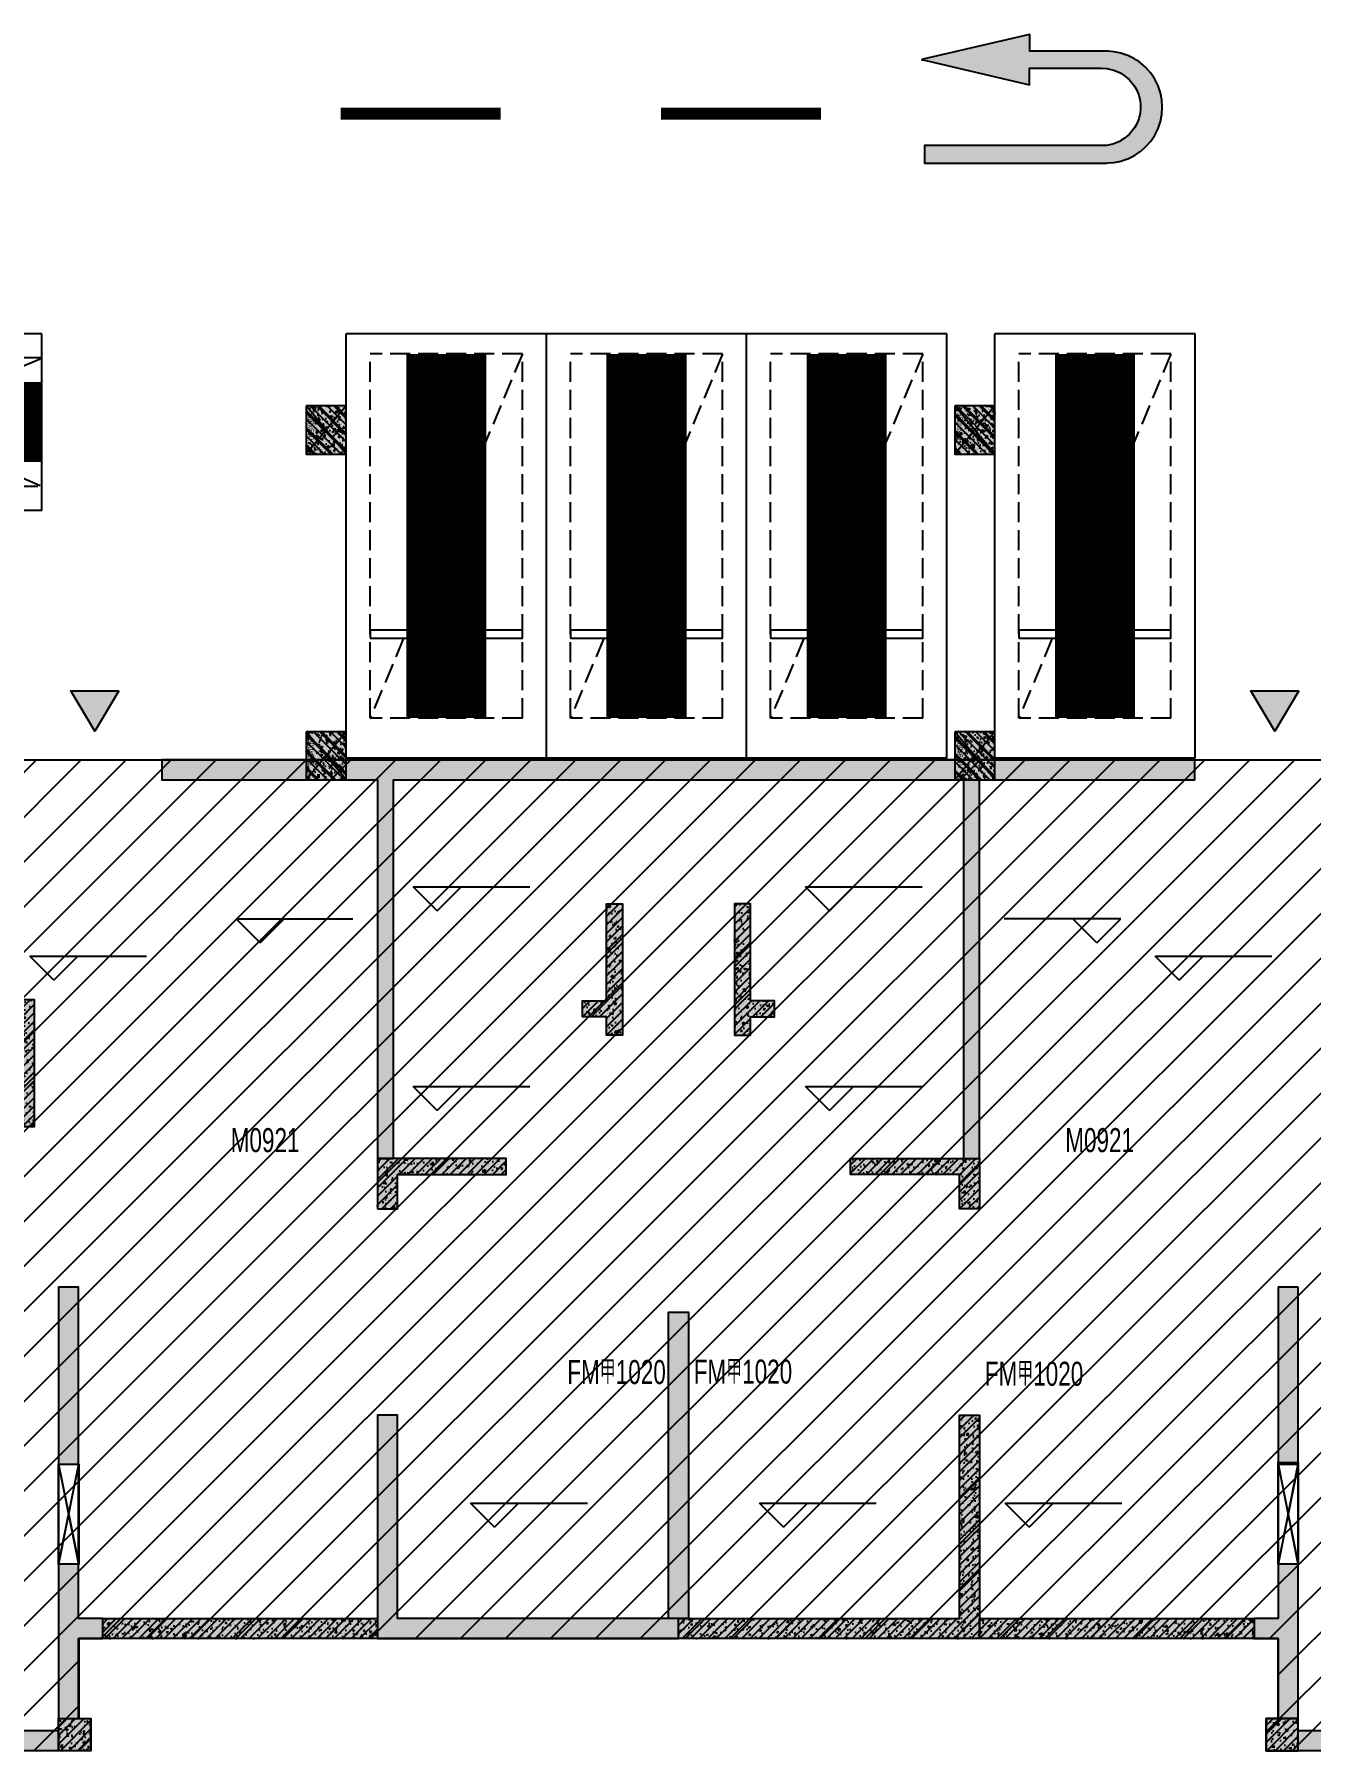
# Model space of a CAD drawing. Extents: x -1338203 to 1886333, y -783476 to 1038610.
# Drawn here: x 847213 to 863151, y 64349 to 85792 of the extents above; entities that cross this region are included whole.
import ezdxf
from ezdxf.enums import TextEntityAlignment as Align

# ---------------------------------------------------------------- set-up
doc = ezdxf.new("R2010")
doc.units = 0
doc.header["$LTSCALE"] = 1000
doc.header["$MEASUREMENT"] = 0
for name, pattern in [('A-001-平面B2$0$__DASH', [0.35, 0.25, -0.1]), ('A-02-平面B1$0$DASH', [0.35, 0.25, -0.1]), ('DASH', [0.35, 0.25, -0.1])]:
    doc.linetypes.add(name, pattern=pattern)
for name, color, linetype, plot in [('A-001-主楼组合参照B1$0$0A-X-AREA', 6, 'Continuous', False), ('A-02-平面B1$0$A01-125-交通核文字编号B2$0$AAD-A-MARK', 6, 'Continuous', False), ('S001南区墙柱$0$S001-墙柱B1_1$0$0S-A-TIPS', 10, 'Continuous', False)]:
    doc.layers.add(name, color=color, linetype=linetype, plot=plot)
for name, color, linetype in [('A-001-车位参照B1$0$A-001-车位参照B1$0$0A-P-PKNG-CAR(A)', 43, 'Continuous'), ('A-001-车位参照B1$0$A-001-车位参照B1$0$0A-P-PKNG-CAR(B)', 21, 'Continuous'), ('A-02-平面B1$0$0A-A-SYMB-DOOR', 135, 'Continuous'), ('A-02-平面B1$0$0A-A-SYMB-ELEV', 150, 'Continuous'), ('A-02-平面B1$0$0A-A-SYMB-NAME', 13, 'Continuous'), ('A-02-平面B1$0$0A-O-HOLE', 52, 'Continuous'), ('A-02-平面B1$0$A01-125-交通核文字编号B2$0$0A-A-SYMB-ELEV', 150, 'Continuous'), ('A-FIRE', 7, 'Continuous'), ('p-a-mini', 150, 'Continuous'), ('p-a-regular', 5, 'Continuous'), ('S-02-墙柱B1_1(QB)$0$0S-CC-LINE', 52, 'Continuous'), ('S-02-墙柱B1_1(QB)$0$0S-CW-HATCH', 251, 'Continuous'), ('S-02-墙柱B1_1(QB)$0$0S-CW-HATCH-UP', 251, 'Continuous'), ('S-02-墙柱B1_1(QB)$0$0S-CW-LINE', 72, 'Continuous'), ('S-02-墙柱B1_1(QB)$0$0S-S-HOLE', 55, 'Continuous'), ('S001南区墙柱$0$0S-CW-HATCH', 251, 'Continuous'), ('S001南区墙柱$0$0S-CW-HATCH-UP', 251, 'Continuous'), ('S001南区墙柱$0$S001-墙柱B1_1$0$0S-CC-LINE', 52, 'Continuous'), ('S001南区墙柱$0$S001-墙柱B1_1$0$0S-CW-HATCH-UP', 251, 'Continuous'), ('中心线', 42, 'Continuous'), ('地面指向箭头', 7, 'Continuous')]:
    doc.layers.add(name, color=color, linetype=linetype)
doc.styles.add('A-02-平面B1$0$AAD-TXT', font='aad-txt.shx', dxfattribs={"width": 0.7, "bigfont": 'aad-hztxt.shx'})
doc.styles.add('S001南区墙柱$0$S001-墙柱B1_1$0$AAD-S', font='aad-s.shx', dxfattribs={"width": 0.7, "bigfont": 'aad-hztxt.shx'})
pattern_1 = [(45, (0, 0), (-53.033, 53.033), []), (50, (0, 0), (215.178, -18.8256), [22.5, -247.5]), (355, (0, 0), (-41.6254, 225.6576), [18, -198]), (100.4514, (17.93, -1.57), (173.5528, 206.8319), [19.122, -210.3426]), (46.1842, (0, 60), (320.1723, -49.6557), [33.75, -371.25]), (96.6356, (26.68, 55.86), (280.399, 292.2354), [28.683, -315.514]), (351.1842, (0, 60), (280.3986, 292.2356), [27, -297]), (21, (30, 45), (179.0721, -120.7857), [22.5, -247.5]), (326, (30, 45), (72.9946, 217.545), [18, -198]), (71.4514, (44.92, 34.93), (252.0668, 96.7591), [19.122, -210.3426]), (37.5, (0, 0), (3.64796, 99.86816), [0, -195.6, 0, -201, 0, -198.75]), (7.5, (0, 0), (78.92086, 118.3235), [0, -114.6, 0, -191.1, 0, -75.75]), (327.5, (-66.9, 0), (160.14673, -6.76646), [0, -75, 0, -234, 0, -310.5]), (317.5, (-96.9, 0), (174.95585, 30.0315), [0, -97.5, 0, -155.4, 0, -220.5])]
pattern_2 = [(45, (0, 0), (-53.033, 53.033), []), (50, (0, 0), (215.178, -18.8256), [22.5, -247.5]), (355, (0, 0), (-41.6254, 225.6576), [18, -198]), (100.4514, (17.93, -1.57), (173.5528, 206.8319), [19.122, -210.3426]), (46.1842, (0, 60), (320.1723, -49.6557), [33.75, -371.25]), (96.6356, (26.68, 55.86), (280.399, 292.2354), [28.683, -315.514]), (351.1842, (0, 60), (280.3986, 292.2356), [27, -297]), (21, (30, 45), (179.0721, -120.7857), [22.5, -247.5]), (326, (30, 45), (72.9946, 217.545), [18, -198]), (71.4514, (44.92, 34.93), (252.0668, 96.7591), [19.122, -210.3426]), (37.5, (0, 0), (3.64796, 99.86816), [0, -195.6, 0, -201, 0, -198.75]), (7.5, (0, 0), (78.92086, 118.3235), [0, -114.6, 0, -191.1, 0, -75.75]), (327.5, (-66.9, 0), (160.14673, -6.76646), [0, -75, 0, -234, 0, -310.5]), (317.5, (-96.9, 0), (174.95585, 30.0315), [0, -97.5, 0, -155.4, 0, -220.5])]

# ---------------------------------------------------------------- blocks, each defined once
blk = doc.blocks.new('S-02-墙柱B1_1(QB)')
at = {"layer": 'S-02-墙柱B1_1(QB)$0$0S-CW-HATCH'}
h = blk.add_hatch(color=256, dxfattribs=at)
h.dxf.hatch_style = 1
h.paths.add_polyline_path([(14410, 3710), (14210, 3710), (14210, 3710), (14410, 3710)], flags=17)
h.paths.add_polyline_path([(6890, 3710), (7090, 3710), (7090, 8440), (14210, 8440), (14210, 3710), (14410, 3710), (14410, 8440), (17100, 8440), (17100, 8690), (4200, 8690), (4200, 8440), (6890, 8440)])
h.paths.add_polyline_path([(7090, 3710), (6890, 3710), (6890, 3710), (7090, 3710)], flags=17)
h = blk.add_hatch(color=256, dxfattribs=at)
h.dxf.hatch_style = 1
h.paths.add_polyline_path([(9750, 5680), (9750, 6890), (9950, 6890), (9950, 5250), (9750, 5250), (9750, 5480), (9450, 5480), (9450, 5680)])
h = blk.add_hatch(color=256, dxfattribs=at)
h.dxf.hatch_style = 1
h.paths.add_polyline_path([(11550, 5680), (11550, 6890), (11350, 6890), (11350, 5250), (11550, 5250), (11550, 5480), (11850, 5480), (11850, 5680)])
h = blk.add_hatch(color=256, dxfattribs=at)
h.dxf.hatch_style = 1
h.paths.add_polyline_path([(2410, 4310), (1260, 4310), (1260, 4110), (1450, 4110), (2610, 4110), (2610, 5690), (1710, 5690), (1710, 5490), (2410, 5490)])
h = blk.add_hatch(color=256, dxfattribs=at)
h.dxf.hatch_style = 1
h.paths.add_polyline_path([(6890, 3080), (7140, 3080), (7140, 3510), (8500, 3510), (8500, 3710), (6890, 3710)])
h = blk.add_hatch(color=256, dxfattribs=at)
h.dxf.hatch_style = 1
h.paths.add_polyline_path([(14410, 3080), (14160, 3080), (14160, 3510), (12800, 3510), (12800, 3710), (14410, 3710)])
h = blk.add_hatch(color=256, dxfattribs=at)
h.dxf.hatch_style = 1
h.paths.add_polyline_path([(10775, -2040), (10525, -2040), (10525, 1790), (10775, 1790)])
h.paths.add_polyline_path([(10650, -2290), (10650, -2040), (7140, -2040), (7140, 500), (6890, 500), (6890, -2290)])
h.paths.add_polyline_path([(2910, -110), (3160, -110), (3160, 2100), (2910, 2100)])
h.paths.add_polyline_path([(3160, -1360), (2910, -1360), (2910, -3290), (3160, -3290), (3160, -2290), (3400, -2290), (3400, -2040), (3160, -2040)])
h = blk.add_hatch(color=256, dxfattribs=at)
h.dxf.hatch_style = 1
h.paths.add_polyline_path([(18140, -110), (18390, -110), (18390, 2100), (18140, 2100)])
h.paths.add_polyline_path([(18390, -1360), (18140, -1360), (18140, -2040), (17900, -2040), (17900, -2290), (18140, -2290), (18140, -3290), (18390, -3290)])
h = blk.add_hatch(color=256, dxfattribs=at)
h.dxf.hatch_style = 1
h.paths.add_polyline_path([(14410, -2290), (10650, -2290), (10650, -2040), (14160, -2040), (14160, 500), (14410, 500)])
h = blk.add_hatch(color=256, dxfattribs=at)
h.dxf.hatch_style = 1
h.paths.add_polyline_path([(3460, -2040), (6890, -2040), (6890, -2290), (3460, -2290)])
h = blk.add_hatch(color=256, dxfattribs=at)
h.dxf.hatch_style = 1
h.paths.add_polyline_path([(14410, -2040), (17840, -2040), (17840, -2290), (14410, -2290)])
h = blk.add_hatch(color=256, dxfattribs=at)
h.dxf.hatch_style = 1
h.paths.add_polyline_path([(2910, -3290), (3310, -3290), (3310, -3690), (2910, -3690)])
h = blk.add_hatch(color=256, dxfattribs=at)
h.dxf.hatch_style = 1
h.paths.add_polyline_path([(18390, -3290), (17990, -3290), (17990, -3690), (18390, -3690)])
h = blk.add_hatch(color=256, dxfattribs=at)
h.dxf.hatch_style = 1
h.paths.add_polyline_path([(-2910, -3440), (2910, -3440), (2910, -3690), (-2910, -3690)])
h = blk.add_hatch(color=256, dxfattribs=at)
h.dxf.hatch_style = 1
h.paths.add_polyline_path([(18390, -3440), (24210, -3440), (24210, -3690), (18390, -3690)])
at = {"layer": 'S-02-墙柱B1_1(QB)$0$0S-CW-HATCH-UP'}
h = blk.add_hatch(dxfattribs=at)
h.set_pattern_fill('钢筋混凝土', color=256, scale=30)
h.set_pattern_definition(pattern_1)
h.paths.add_polyline_path([(14410, 3710), (14210, 3710), (14210, 3710), (14410, 3710)], flags=17)
h.paths.add_polyline_path([(6890, 3710), (7090, 3710), (7090, 8440), (14210, 8440), (14210, 3710), (14410, 3710), (14410, 8440), (17100, 8440), (17100, 8690), (4200, 8690), (4200, 8440), (6890, 8440)])
h.paths.add_polyline_path([(7090, 3710), (6890, 3710), (6890, 3710), (7090, 3710)], flags=17)
h = blk.add_hatch(dxfattribs=at)
h.set_pattern_fill('钢筋混凝土', color=256, scale=30)
h.set_pattern_definition(pattern_1)
h.paths.add_polyline_path([(9750, 5680), (9750, 6890), (9950, 6890), (9950, 5250), (9750, 5250), (9750, 5480), (9450, 5480), (9450, 5680)])
h = blk.add_hatch(dxfattribs=at)
h.set_pattern_fill('钢筋混凝土', color=256, scale=30)
h.set_pattern_definition(pattern_1)
h.paths.add_polyline_path([(11550, 5680), (11550, 6890), (11350, 6890), (11350, 5250), (11550, 5250), (11550, 5480), (11850, 5480), (11850, 5680)])
h = blk.add_hatch(dxfattribs=at)
h.set_pattern_fill('钢筋混凝土', color=256, scale=30)
h.set_pattern_definition(pattern_1)
h.paths.add_polyline_path([(2410, 4310), (1260, 4310), (1260, 4110), (1450, 4110), (2610, 4110), (2610, 5690), (1710, 5690), (1710, 5490), (2410, 5490)])
h = blk.add_hatch(dxfattribs=at)
h.set_pattern_fill('钢筋混凝土', color=256, scale=30)
h.set_pattern_definition(pattern_1)
h.paths.add_polyline_path([(6890, 3080), (7140, 3080), (7140, 3510), (8500, 3510), (8500, 3710), (6890, 3710)])
h = blk.add_hatch(dxfattribs=at)
h.set_pattern_fill('钢筋混凝土', color=256, scale=30)
h.set_pattern_definition(pattern_1)
h.paths.add_polyline_path([(14410, 3080), (14160, 3080), (14160, 3510), (12800, 3510), (12800, 3710), (14410, 3710)])
h = blk.add_hatch(dxfattribs=at)
h.set_pattern_fill('钢筋混凝土', color=256, scale=30)
h.set_pattern_definition(pattern_1)
h.paths.add_polyline_path([(10775, -2040), (10525, -2040), (10525, 1790), (10775, 1790)])
h.paths.add_polyline_path([(10650, -2290), (10650, -2040), (7140, -2040), (7140, 500), (6890, 500), (6890, -2290)])
h.paths.add_polyline_path([(2910, -110), (3160, -110), (3160, 2100), (2910, 2100)])
h.paths.add_polyline_path([(3160, -1360), (2910, -1360), (2910, -3290), (3160, -3290), (3160, -2290), (3460, -2290), (3460, -2040), (3160, -2040)])
h = blk.add_hatch(dxfattribs=at)
h.set_pattern_fill('钢筋混凝土', color=256, scale=30)
h.set_pattern_definition(pattern_1)
h.paths.add_polyline_path([(18140, -110), (18390, -110), (18390, 2100), (18140, 2100)])
h.paths.add_polyline_path([(18390, -1360), (18140, -1360), (18140, -2040), (17840, -2040), (17840, -2290), (18140, -2290), (18140, -3290), (18390, -3290)])
h = blk.add_hatch(dxfattribs=at)
h.set_pattern_fill('钢筋混凝土', color=256, scale=30)
h.set_pattern_definition(pattern_1)
h.paths.add_polyline_path([(14410, -2290), (10650, -2290), (10650, -2040), (14160, -2040), (14160, 500), (14410, 500)])
h = blk.add_hatch(dxfattribs=at)
h.set_pattern_fill('钢筋混凝土', color=256, scale=30)
h.set_pattern_definition(pattern_2)
h.paths.add_polyline_path([(3460, -2040), (6890, -2040), (6890, -2290), (3460, -2290)])
h = blk.add_hatch(dxfattribs=at)
h.set_pattern_fill('钢筋混凝土', color=256, scale=30)
h.set_pattern_definition(pattern_2)
h.paths.add_polyline_path([(14410, -2040), (17840, -2040), (17840, -2290), (14410, -2290)])
h = blk.add_hatch(dxfattribs=at)
h.set_pattern_fill('钢筋混凝土', color=256, scale=30)
h.set_pattern_definition([(45, (0, 0), (-53.033, 53.033), []), (50, (0, 0), (215.178, -18.8256), [22.5, -247.5]), (355, (0, 0), (-41.625, 225.658), [18, -198]), (100.4514, (17.93, -1.57), (173.553, 206.832), [19.122, -210.343]), (46.184, (0, 60), (320.172, -49.656), [33.75, -371.25]), (96.6356, (26.68, 55.86), (280.399, 292.235), [28.683, -315.514]), (351.184, (0, 60), (280.399, 292.236), [27, -297]), (21, (30, 45), (179.072, -120.7857), [22.5, -247.5]), (326, (30, 45), (72.995, 217.545), [18, -198]), (71.4514, (44.92, 34.93), (252.067, 96.759), [19.122, -210.343]), (37.5, (0, 0), (3.648, 99.8682), [0, -195.6, 0, -201, 0, -198.75]), (7.5, (0, 0), (78.9209, 118.3235), [0, -114.6, 0, -191.1, 0, -75.75]), (327.5, (-66.9, 0), (160.1467, -6.7665), [0, -75, 0, -234, 0, -310.5]), (317.5, (-96.9, 0), (174.956, 30.0315), [0, -97.5, 0, -155.4, 0, -220.5])])
h.paths.add_polyline_path([(2910, -3290), (3310, -3290), (3310, -3690), (2910, -3690)])
h = blk.add_hatch(dxfattribs=at)
h.set_pattern_fill('钢筋混凝土', color=256, scale=30)
h.set_pattern_definition([(45, (-2e-08, -5e-09), (-53.033, 53.033), []), (50, (-2e-08, -5e-09), (215.178, -18.8256), [22.5, -247.5]), (355, (-2e-08, -5e-09), (-41.6254, 225.6576), [18, -198]), (100.4514, (17.93, -1.57), (173.5528, 206.8319), [19.122, -210.3426]), (46.1842, (-2e-08, 60), (320.1723, -49.6557), [33.75, -371.25]), (96.6356, (26.68, 55.86), (280.399, 292.2354), [28.683, -315.514]), (351.1842, (-2e-08, 60), (280.3986, 292.2356), [27, -297]), (21, (30, 45), (179.0721, -120.7857), [22.5, -247.5]), (326, (30, 45), (72.9946, 217.545), [18, -198]), (71.4514, (44.92, 34.93), (252.0668, 96.7591), [19.122, -210.3426]), (37.5, (-2e-08, -5e-09), (3.64796, 99.86816), [0, -195.6, 0, -201, 0, -198.75]), (7.5, (-2e-08, -5e-09), (78.92086, 118.3235), [0, -114.6, 0, -191.1, 0, -75.75]), (327.5, (-66.9, -5e-09), (160.14673, -6.76646), [0, -75, 0, -234, 0, -310.5]), (317.5, (-96.9, -5e-09), (174.9559, 30.0315), [0, -97.5, 0, -155.4, 0, -220.5])])
h.paths.add_polyline_path([(18390, -3290), (17990, -3290), (17990, -3690), (18390, -3690)])
h = blk.add_hatch(dxfattribs=at)
h.set_pattern_fill('钢筋混凝土', color=256, scale=30)
h.set_pattern_definition(pattern_2)
h.paths.add_polyline_path([(-2910, -3440), (2910, -3440), (2910, -3690), (-2910, -3690)])
h = blk.add_hatch(dxfattribs=at)
h.set_pattern_fill('钢筋混凝土', color=256, scale=30)
h.set_pattern_definition(pattern_2)
h.paths.add_polyline_path([(18390, -3440), (24210, -3440), (24210, -3690), (18390, -3690)])
at = {"layer": 'S-02-墙柱B1_1(QB)$0$0S-CC-LINE'}
for points in [[(2910, -3290), (3310, -3290), (3310, -3690), (2910, -3690)], [(18390, -3290), (17990, -3290), (17990, -3690), (18390, -3690)]]:
    blk.add_lwpolyline(points, close=True, dxfattribs=at)
at = {"layer": 'S-02-墙柱B1_1(QB)$0$0S-CW-LINE'}
for points in [[(4200, 8690), (4200, 8440), (6890, 8440), (6890, 3710), (7090, 3710), (7090, 8440), (14210, 8440), (14210, 3710), (14410, 3710), (14410, 8440), (17100, 8440), (17100, 8690), (4200, 8690)], [(3460, -2290), (3460, -2040), (3160, -2040), (3160, 2100), (2910, 2100), (2910, -3290), (3160, -3290), (3160, -2290), (3460, -2290)]]:
    blk.add_lwpolyline(points, dxfattribs=at)
for points in [[(9750, 5680), (9750, 6890), (9950, 6890), (9950, 5250), (9750, 5250), (9750, 5480), (9450, 5480), (9450, 5680)], [(11550, 5680), (11550, 6890), (11350, 6890), (11350, 5250), (11550, 5250), (11550, 5480), (11850, 5480), (11850, 5680)], [(2410, 4310), (1260, 4310), (1260, 4110), (1450, 4110), (1450, 4110), (2610, 4110), (2610, 5690), (1710, 5690), (1710, 5490), (2410, 5490)], [(6890, 3080), (7140, 3080), (7140, 3510), (8500, 3510), (8500, 3710), (6890, 3710)], [(14410, 3080), (14160, 3080), (14160, 3510), (12800, 3510), (12800, 3710), (14410, 3710)], [(18390, 2100), (18140, 2100), (18140, -2040), (17840, -2040), (17840, -2290), (18140, -2290), (18140, -3290), (18390, -3290)], [(10775, -2040), (10525, -2040), (10525, 1790), (10775, 1790)], [(10650, -2290), (10650, -2040), (7140, -2040), (7140, 500), (6890, 500), (6890, -2290)], [(14410, -2290), (10650, -2290), (10650, -2040), (14160, -2040), (14160, 500), (14410, 500)]]:
    blk.add_lwpolyline(points, close=True, dxfattribs=at)
at = {"layer": 'S-02-墙柱B1_1(QB)$0$0S-CW-LINE', "flags": 128}
for points in [[(3460, -2040), (6890, -2040), (6890, -2290), (3460, -2290)], [(14410, -2040), (17840, -2040), (17840, -2290), (14410, -2290)], [(-2910, -3440), (2910, -3440), (2910, -3690), (-2910, -3690)], [(18390, -3440), (24210, -3440), (24210, -3690), (18390, -3690)]]:
    blk.add_lwpolyline(points, close=True, dxfattribs=at)
at = {"layer": 'S-02-墙柱B1_1(QB)$0$0S-S-HOLE'}
for p, q in [((2910, -110), (3160, -1360)), ((3160, -110), (2910, -1360)), ((18140, -110), (18390, -1360)), ((18390, -110), (18140, -1360))]:
    blk.add_line(p, q, dxfattribs=at)
for points in [[(2910, -110), (3160, -110), (3160, -1360), (2910, -1360)], [(18140, -110), (18390, -110), (18390, -1360), (18140, -1360)]]:
    blk.add_lwpolyline(points, close=True, dxfattribs=at)
blk = doc.blocks.new('S001南区墙柱$0$AAD_BLOCK_20230215093950878')
at = {"layer": 'S001南区墙柱$0$0S-CW-HATCH'}
h = blk.add_hatch(color=256, dxfattribs=at)
h.dxf.hatch_style = 1
h.paths.add_polyline_path([(-300, -250), (300, -250), (300, 250), (-300, 250)])
at = {"layer": 'S001南区墙柱$0$0S-CW-HATCH-UP'}
h = blk.add_hatch(dxfattribs=at)
h.set_pattern_fill('钢筋混凝土', color=256, scale=30, pattern_type=2)
h.set_pattern_definition([(45, (-42203.53, -84001.15), (-106.06602, 106.06602), []), (50, (-42203.53, -84001.15), (215.17805, -18.82564), [22.5, -247.5]), (355, (-42203.53, -84001.15), (-41.6254, 225.65764), [18, -198]), (100.4514, (-42185.6, -84002.72), (173.5528, 206.83186), [19.12206, -210.34263]), (46.1842, (-42203.53, -83941.15), (320.1723, -49.6557), [33.75, -371.25]), (96.6356, (-42176.85, -83945.3), (280.3988, 292.2354), [28.6831, -315.5139]), (351.1842, (-42203.53, -83941.15), (280.3986, 292.2356), [27, -297]), (21, (-42173.53, -83956.15), (179.0721, -120.78567), [22.5, -247.5]), (326, (-42173.53, -83956.15), (72.9946, 217.545), [18, -198]), (71.4514, (-42158.6, -83966.21), (252.0668, 96.75915), [19.12206, -210.34263]), (37.5, (-42203.53, -84001.15), (3.647957, 99.868156), [1.5, -195.6, 1.5, -201, 1.5, -198.75]), (7.5, (-42203.53, -84001.15), (78.92086, 118.32351), [1.5, -114.6, 1.5, -191.1, 1.5, -75.75]), (327.5, (-42270.43, -84001.15), (160.14673, -6.76646), [1.5, -75, 1.5, -234, 1.5, -310.5]), (317.5, (-42300.43, -84001.15), (174.95585, 30.0315), [1.5, -97.5, 1.5, -155.4, 1.5, -220.5])])
h.paths.add_polyline_path([(-300, -250), (300, -250), (300, 250), (-300, 250)])
at = {"layer": 'S001南区墙柱$0$S001-墙柱B1_1$0$0S-CW-HATCH-UP', "transparency": 33554661}
h = blk.add_hatch(dxfattribs=at)
h.set_pattern_fill('钢筋混凝土', color=0, scale=30)
h.set_pattern_definition([(45, (48108.52, -15514.205), (-53.03301, 53.03301), []), (50, (48108.52, -15514.2), (215.17805, -18.82564), [22.5, -247.5]), (355, (48108.52, -15514.2), (-41.6254, 225.6576), [18, -198]), (100.4514, (48126.45, -15515.77), (173.5528, 206.8319), [19.1221, -210.3426]), (46.1842, (48108.52, -15454.2), (320.1723, -49.6557), [33.75, -371.25]), (96.6356, (48135.2, -15458.34), (280.3988, 292.2354), [28.683, -315.514]), (351.1842, (48108.52, -15454.2), (280.3986, 292.2356), [27, -297]), (21, (48138.52, -15469.2), (179.0721, -120.78567), [22.5, -247.5]), (326, (48138.52, -15469.2), (72.9946, 217.545), [18, -198]), (71.4514, (48153.44, -15479.27), (252.0668, 96.75915), [19.1221, -210.3426]), (37.5, (48108.52, -15514.205), (3.64796, 99.86816), [0, -195.6, 0, -201, 0, -198.75]), (7.5, (48108.52, -15514.2), (78.92086, 118.32351), [0, -114.6, 0, -191.1, 0, -75.75]), (327.5, (48041.62, -15514.205), (160.14673, -6.76646), [0, -75, 0, -234, 0, -310.5]), (317.5, (48011.62, -15514.2), (174.95585, 30.0315), [0, -97.5, 0, -155.4, 0, -220.5])])
h.paths.add_polyline_path([(-300, -250), (300, -250), (300, 250), (-300, 250)])
at = {"layer": 'S001南区墙柱$0$S001-墙柱B1_1$0$0S-A-TIPS'}
for p, q in [((-300, 250), (300, -250)), ((300, 250), (-300, -250))]:
    blk.add_line(p, q, dxfattribs=at)
at = {"layer": 'S001南区墙柱$0$S001-墙柱B1_1$0$0S-CC-LINE'}
blk.add_lwpolyline([(-300, -250), (300, -250), (300, 250), (-300, 250)], close=True, dxfattribs=at)
at = {"layer": 'S001南区墙柱$0$S001-墙柱B1_1$0$0S-A-TIPS', "style": 'S001南区墙柱$0$S001-墙柱B1_1$0$AAD-S', "width": 0.7}
blk.add_text('500x600', height=75, dxfattribs=at).set_placement((-45, -187), align=Align.MIDDLE_CENTER)
blk = doc.blocks.new('S001南区墙柱')
at = {"rotation": 270}
for p in [(87604, 83061, 3370), (95704, 83061, 3370), (87604, 78991, 3370), (95704, 78991, 3370)]:
    blk.add_blockref('S001南区墙柱$0$AAD_BLOCK_20230215093950878', p, dxfattribs=at)
blk = doc.blocks.new('S001地下一墙柱')
for name, p in [('S001南区墙柱', (-3112, -309101, -3370)), ('S-02-墙柱B1_1(QB)', (78241, -238850))]:
    blk.add_blockref(name, p)
blk = doc.blocks.new('JTDT')
at = {"layer": 'A-FIRE'}
h = blk.add_hatch(color=251, dxfattribs=at)
h.dxf.hatch_style = 1
h.paths.add_polyline_path([(189165, 82916), (189162, 82988), (189159, 82988), (189147, 83060), (189144, 83075), (189126, 83123), (189114, 83162), (189105, 83180), (189081, 83230), (189072, 83245), (189057, 83269), (189036, 83299), (189024, 83317), (189021, 83320), (189021, 83323), (188961, 83389), (188893, 83449), (188818, 83500), (188734, 83542), (188650, 83571), (188561, 83586), (188468, 83592), (188378, 83586), (188288, 83571), (188202, 83542), (188118, 83500), (188043, 83449), (187974, 83389), (187915, 83323), (187915, 83320), (187912, 83317), (187900, 83299), (187882, 83269), (187864, 83245), (187858, 83230), (187831, 83180), (187822, 83162), (187810, 83123), (187795, 83075), (187789, 83060), (187777, 82988), (187771, 82916), (187771, 82895), (187771, 82839), (187771, 81938), (187559, 81938), (187559, 81935), (187867, 80625), (187876, 80592), (187882, 80625), (188190, 81935), (187983, 81935), (187983, 81938), (187983, 82839), (187986, 82895), (187989, 82916), (188007, 82988), (188037, 83060), (188046, 83075), (188076, 83123), (188109, 83162), (188124, 83180), (188184, 83230), (188205, 83245), (188247, 83269), (188318, 83299), (188390, 83317), (188441, 83320), (188468, 83323), (188492, 83320), (188543, 83317), (188615, 83299), (188686, 83269), (188728, 83245), (188749, 83230), (188809, 83180), (188824, 83162), (188857, 83123), (188887, 83075), (188896, 83060), (188926, 82988), (188944, 82916), (188947, 82895), (188949, 82839), (188949, 80625), (189168, 80625), (189168, 82839), (189168, 82895)])
at = {"layer": '地面指向箭头', "color": 251, "linetype": 'Continuous'}
blk.add_lwpolyline([(189165, 82916), (189162, 82988), (189159, 82988), (189147, 83060), (189144, 83075), (189126, 83123), (189114, 83162), (189105, 83180), (189081, 83230), (189072, 83245), (189057, 83269), (189036, 83299), (189024, 83317), (189021, 83320), (189021, 83323), (188961, 83389), (188893, 83449), (188818, 83500), (188734, 83542), (188650, 83571), (188561, 83586), (188468, 83592), (188378, 83586), (188288, 83571), (188202, 83542), (188118, 83500), (188043, 83449), (187974, 83389), (187915, 83323), (187915, 83320), (187912, 83317), (187900, 83299), (187882, 83269), (187864, 83245), (187858, 83230), (187831, 83180), (187822, 83162), (187810, 83123), (187795, 83075), (187789, 83060), (187777, 82988), (187771, 82916), (187771, 82895), (187771, 82839), (187771, 81938), (187559, 81938), (187559, 81935), (187867, 80625), (187876, 80592), (187882, 80625), (188190, 81935), (187983, 81935), (187983, 81938), (187983, 82839), (187986, 82895), (187989, 82916), (188007, 82988), (188037, 83060), (188046, 83075), (188076, 83123), (188109, 83162), (188124, 83180), (188184, 83230), (188205, 83245), (188247, 83269), (188318, 83299), (188390, 83317), (188441, 83320), (188468, 83323), (188492, 83320), (188543, 83317), (188615, 83299), (188686, 83269), (188728, 83245), (188749, 83230), (188809, 83180), (188824, 83162), (188857, 83123), (188887, 83075), (188896, 83060), (188926, 82988), (188944, 82916), (188947, 82895), (188949, 82839), (188949, 80625), (189168, 80625), (189168, 82839), (189168, 82895), (189165, 82916)], dxfattribs=at)
blk = doc.blocks.new('A$C9cb663f1')
at = {"layer": '中心线', "color": 251, "const_width": 150}
for points in [[(438391, -276962), (440391, -276962)], [(442391, -276962), (444391, -276962)]]:
    blk.add_lwpolyline(points, dxfattribs=at)
at = {"layer": '地面指向箭头', "color": 251, "rotation": 270}
blk.add_blockref('JTDT', (365059, -88410), dxfattribs=at)
blk = doc.blocks.new('A$C488321c4')
at = {"layer": '地面指向箭头'}
h = blk.add_hatch(color=251, dxfattribs=at)
h.dxf.hatch_style = 1
h.paths.add_polyline_path([(435624, -284173), (435324, -284673), (435024, -284173)])
h = blk.add_hatch(color=251, dxfattribs=at)
h.dxf.hatch_style = 1
h.paths.add_polyline_path([(450359, -284173), (450059, -284673), (449759, -284173)])
at = {"layer": '地面指向箭头', "color": 251, "elevation": 0, "flags": 128}
for points in [[(435624, -284173), (435324, -284673), (435024, -284173), (435624, -284173)], [(450359, -284173), (450059, -284673), (449759, -284173), (450359, -284173)]]:
    blk.add_lwpolyline(points, dxfattribs=at)
blk = doc.blocks.new('A$Cd3af7b6b')
at = {"layer": '地面指向箭头'}
h = blk.add_hatch(color=251, dxfattribs=at)
h.dxf.hatch_style = 1
h.paths.add_polyline_path([(435624, 136327), (435324, 135827), (435024, 136327)])
h = blk.add_hatch(color=251, dxfattribs=at)
h.dxf.hatch_style = 1
h.paths.add_polyline_path([(450359, 136327), (450059, 135827), (449759, 136327)])
at = {"layer": '地面指向箭头', "color": 251, "elevation": 0, "flags": 128}
for points in [[(435624, 136327), (435324, 135827), (435024, 136327), (435624, 136327)], [(450359, 136327), (450059, 135827), (449759, 136327), (450359, 136327)]]:
    blk.add_lwpolyline(points, dxfattribs=at)
blk = doc.blocks.new('A-001-车位参照B1$0$A-001-车位参照B1$0$A-001-车位参照B1$0$ddd')
for p, q in [((0, 2500), (5300, 2500)), ((0, 2500), (0, 0)), ((5300, 2500), (5300, 0)), ((0, 0), (5300, 0))]:
    blk.add_line(p, q)
at = {"linetype": 'A-001-平面B2$0$__DASH'}
for p, q in [((500, 2200), (500, 300)), ((500, 2200), (5050, 2200)), ((5050, 2200), (5050, 300)), ((500, 300), (5050, 300))]:
    blk.add_line(p, q, dxfattribs=at)
blk.add_lwpolyline([(5050, 2200), (500, 300)], dxfattribs=at)
blk.add_lwpolyline([(1500, 300), (1500, 2200), (1600, 2200), (1600, 300)], close=True)
at = {"layer": 'p-a-regular', "ltscale": 0.002, "const_width": 1000}
blk.add_lwpolyline([(500, 1250), (5050, 1250)], dxfattribs=at)
blk = doc.blocks.new('A-001-车位参照B1$0$A-001-车位参照B1$0$A-001-车位参照B1$0$A$C43AE5A3B')
at = {"color": 241}
blk.add_lwpolyline([(2500, 0), (2500, 4300), (300, 4300), (300, 0)], close=True, dxfattribs=at)
at = {"color": 241, "linetype": 'DASH'}
for points in [[(2200, 0), (2200, 3800), (600, 3800), (600, 0), (2200, 0)], [(600, 3800), (2200, 0)], [(2200, 3800), (600, 0)]]:
    blk.add_lwpolyline(points, dxfattribs=at)
at = {"color": 241}
blk.add_lwpolyline([(2200, 3050), (600, 3050), (600, 2950), (2200, 2950), (2200, 3050)], dxfattribs=at)
at = {"layer": 'p-a-mini', "ltscale": 0.002, "const_width": 1000}
blk.add_lwpolyline([(1400, 0), (1400, 3800)], dxfattribs=at)
blk = doc.blocks.new('A-02-平面B1$0$asdgsdfg')
at = {"layer": 'A-02-平面B1$0$0A-A-SYMB-NAME', "linetype": 'A-02-平面B1$0$DASH', "flags": 128}
for points in [[(-1260, 2790), (2410, 2790), (2410, 4110), (1260, 4110), (1260, 5250), (-1710, 5250), (-1713, 4310), (-1260, 4310)], [(22560, 2790), (18890, 2790), (18890, 4110), (20040, 4110), (20040, 5250), (23010, 5250), (23012, 4310), (22560, 4310)]]:
    blk.add_lwpolyline(points, close=True, dxfattribs=at)
at = {"layer": 'A-02-平面B1$0$A01-125-交通核文字编号B2$0$0A-A-SYMB-ELEV'}
for p, q in [((-495, 3798), (-795, 4098)), ((-795, 4098), (664, 4098)), ((-495, 3798), (-195, 4098)), ((22095, 4098), (20636, 4098)), ((21795, 3798), (21495, 4098)), ((21795, 3798), (22095, 4098))]:
    blk.add_line(p, q, dxfattribs=at)
at = {"layer": 'A-02-平面B1$0$A01-125-交通核文字编号B2$0$AAD-A-MARK'}
for p, q in [((0, 0), (0, 200)), ((0, 0), (200, 0)), ((21300, 0), (21100, 0)), ((21300, 0), (21300, 200))]:
    blk.add_line(p, q, dxfattribs=at)
for centre in [(0, 0), (21300, 0)]:
    blk.add_circle(centre, 100, dxfattribs=at)
blk = doc.blocks.new('A-02-平面B1')
at = {"layer": 'A-02-平面B1$0$0A-A-SYMB-ELEV'}
for p, q in [((7635, 6802), (7335, 7102)), ((7335, 7102), (8793, 7102)), ((7635, 6802), (7935, 7102)), ((12535, 6802), (12235, 7102)), ((12235, 7102), (13693, 7102)), ((12535, 6802), (12835, 7102)), ((5426, 6402), (5126, 6702)), ((5126, 6702), (6584, 6702)), ((5426, 6402), (5726, 6702)), ((16174, 6702), (14716, 6702)), ((15874, 6402), (15574, 6702)), ((15874, 6402), (16174, 6702)), ((2851, 5936), (2551, 6236)), ((2551, 6236), (4009, 6236)), ((2851, 5936), (3151, 6236)), ((16903, 5936), (16603, 6236)), ((16603, 6236), (18061, 6236)), ((16903, 5936), (17203, 6236)), ((7635, 4307), (7335, 4607)), ((7335, 4607), (8793, 4607)), ((7635, 4307), (7935, 4607)), ((12535, 4307), (12235, 4607)), ((12235, 4607), (13693, 4607)), ((12535, 4307), (12835, 4607)), ((8354, -898), (8054, -598)), ((8054, -598), (9512, -598)), ((8354, -898), (8654, -598)), ((11962, -898), (11662, -598)), ((11662, -598), (13120, -598)), ((11962, -898), (12262, -598)), ((15030, -898), (14730, -598)), ((14730, -598), (16188, -598)), ((15030, -898), (15330, -598))]:
    blk.add_line(p, q, dxfattribs=at)
at = {"layer": 'A-02-平面B1$0$0A-O-HOLE', "flags": 128}
blk.add_lwpolyline([(2910, -110), (3160, -110), (3160, -1360), (2910, -1360)], close=True, dxfattribs=at)
for points in [[(2910, -110), (3160, -1360)], [(2910, -1360), (3160, -110)], [(18390, -90), (18140, -1360)], [(18390, -1360), (18140, -90)]]:
    blk.add_lwpolyline(points, dxfattribs=at)
at = {"layer": 'A-02-平面B1$0$0A-O-HOLE'}
blk.add_lwpolyline([(18390, -1360), (18140, -1360), (18140, -90), (18390, -90)], close=True, dxfattribs=at)
blk.add_blockref('A-02-平面B1$0$asdgsdfg', (0, 0))
at = {"layer": 'A-02-平面B1$0$0A-A-SYMB-DOOR', "style": 'A-02-平面B1$0$AAD-TXT', "width": 0.7}
for s, p in [('M0921', (5059, 3938)), ('M0921', (15480, 3938)), ('FM甲1020', (9262, 1040)), ('FM甲1020', (10840, 1046)), ('FM甲1020', (14475, 1019))]:
    blk.add_text(s, height=300, dxfattribs=at).set_placement(p, align=Align.MIDDLE_LEFT)

msp = doc.modelspace()

# ---------------------------------------------------------------- hatches: boundary and pattern name
at = {"ltscale": 0.002}
h = msp.add_hatch(dxfattribs=at)
h.set_pattern_fill('ANSI31', color=8, scale=250)
h.set_pattern_definition([(45, (750675.6, 322538.54), (-280.633, 280.633), [])])
h.paths.add_polyline_path([(837516.6, 71729.1), (837516.6, 72329.1), (839416.6, 72329.1), (839416.6, 76729.1), (843446.6, 76729.1), (843446.3, 79199.1), (846566.3, 79199.1), (846566.6, 76729.1), (863946.6, 76729.1), (863946.6, 79199.1), (867066.6, 79199.1), (867066.6, 77629.1), (871196.5, 77629.1), (871196.5, 76729.1), (872996.6, 76729.1), (872996.6, 74929.1), (875856.6, 74929.1), (875856.6, 71729.1), (876656.6, 71729.1), (876656.6, 69175.8), (877556.6, 69175.8), (877556.6, 65749.1), (869066.6, 65749.1), (869066.6, 64749.1), (869216.6, 64749.1), (869216.6, 64349.1), (862596.6, 64349.1), (862596.6, 64749.1), (862746.6, 64749.1), (862746.6, 65749.1), (847766.6, 65749.1), (847766.6, 64749.1), (847916.6, 64749.1), (847916.6, 64349.1), (841296.6, 64349.1), (841296.6, 64749.1), (841446.6, 64749.1), (841446.6, 65749.1), (833856.6, 65749.1), (833856.6, 67549.1), (833856.6, 69749.1), (833856.6, 71729.1)])

# ---------------------------------------------------------------- linework, layer by layer
at = {"layer": 'A-001-主楼组合参照B1$0$0A-X-AREA', "flags": 128}
for points in [[(846566.6, 76729.1), (863946.6, 76729.1)], [(869216.6, 64349.1), (862596.6, 64349.1), (862596.6, 64749.1), (862746.6, 64749.1), (862746.6, 65749.1), (847766.6, 65749.1), (847766.6, 64749.1), (847916.6, 64749.1), (847916.6, 64349.1), (841296.6, 64349.1)]]:
    msp.add_lwpolyline(points, dxfattribs=at)

# ---------------------------------------------------------------- block references
at = {"ltscale": 0.002}
for name, p in [('S001地下一墙柱', (766365.4, 306889.1)), ('A$C488321c4', (412646.2, 361761.3)), ('A$C9cb663f1', (412646.2, 361761.3)), ('A$Cd3af7b6b', (412646.2, -58738.7)), ('A-02-平面B1', (844606.6, 68039.1))]:
    msp.add_blockref(name, p, dxfattribs=at)
at = {"layer": 'A-001-车位参照B1$0$A-001-车位参照B1$0$0A-P-PKNG-CAR(A)', "linetype": 'Continuous', "xscale": -1, "rotation": 270}
for p in [(851106.9, 76749.1), (853606.9, 76749.1), (856106.9, 76749.1), (859207, 76749.1)]:
    msp.add_blockref('A-001-车位参照B1$0$A-001-车位参照B1$0$A-001-车位参照B1$0$ddd', p, dxfattribs=at)
at = {"layer": 'A-001-车位参照B1$0$A-001-车位参照B1$0$0A-P-PKNG-CAR(B)', "rotation": 90}
msp.add_blockref('A-001-车位参照B1$0$A-001-车位参照B1$0$A-001-车位参照B1$0$A$C43AE5A3B', (847306.9, 79548.8), dxfattribs=at)

doc.saveas('drawing.dxf')
